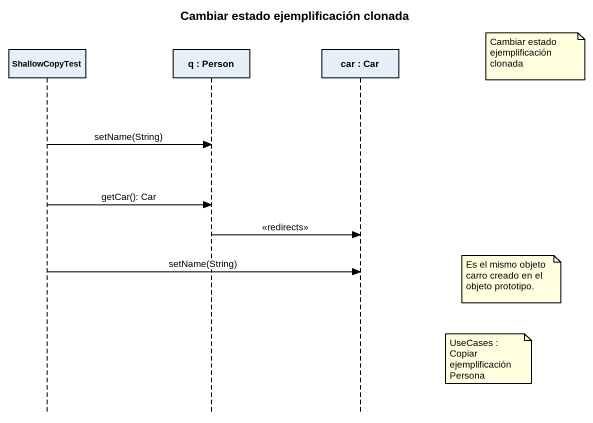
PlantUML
@startuml
title Cambiar estado ejemplificación clonada
hide footbox
participant ShallowCopyTest
participant "q : Person" as q
participant "car : Car" as car

note right of car : Cambiar estado ejemplificación clonada
ShallowCopyTest -> q : setName(String)
ShallowCopyTest -> q : getCar(): Car
q -> car : <<redirects>>
ShallowCopyTest -> car : setName(String)
note right of car : Es el mismo objeto carro creado en el objeto prototipo.
note right of car : UseCases : Copiar ejemplificación Persona
@enduml
